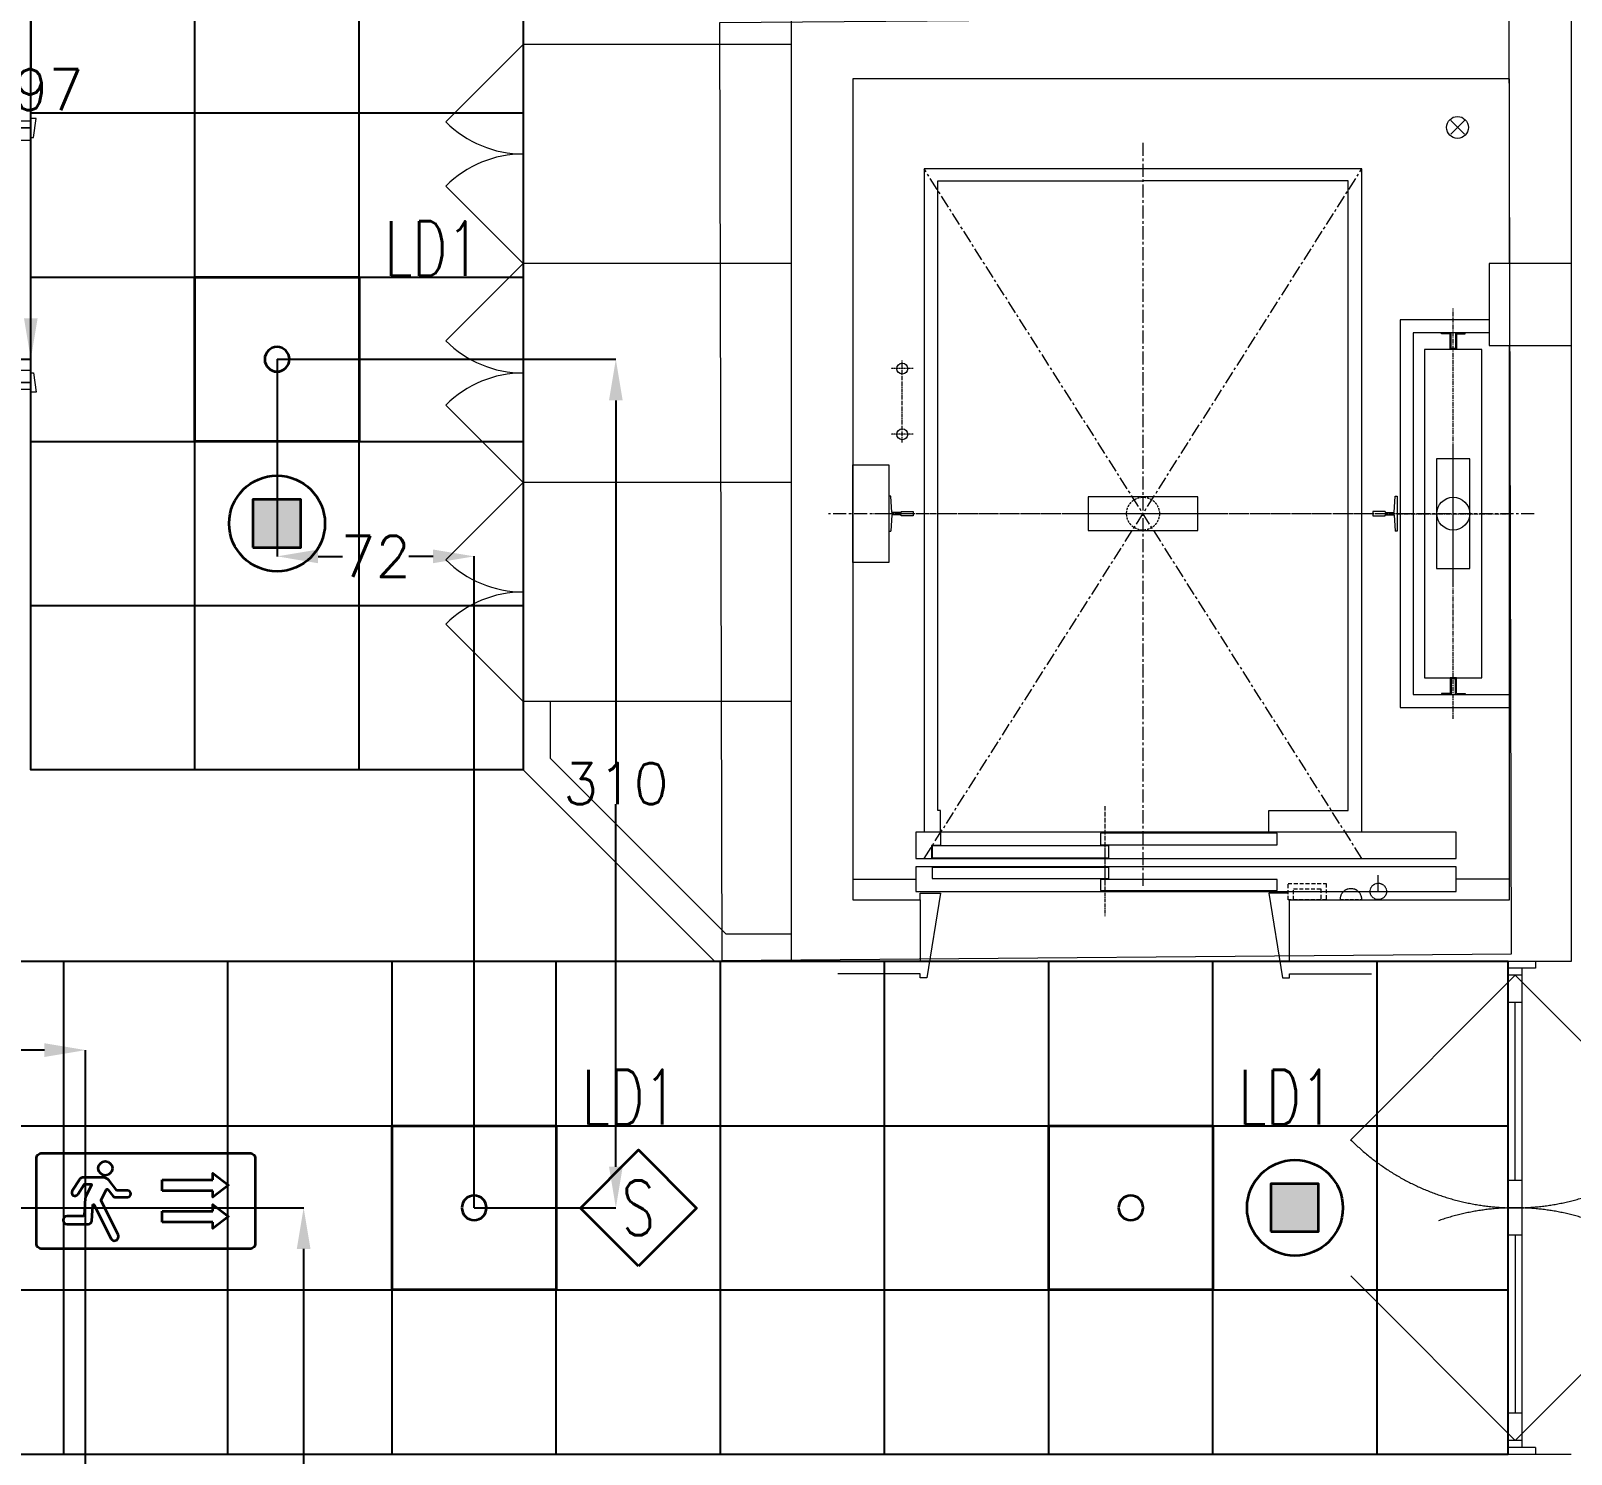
# Model space of a CAD drawing. Extents: x -12260 to 57327, y -29287 to 19916.
# Drawn here: x 43576 to 49206, y -2710 to 2490 of the extents above; entities that cross this region are included whole.
import ezdxf
from ezdxf.enums import TextEntityAlignment as Align

# ---------------------------------------------------------------- set-up
doc = ezdxf.new("R2010")
doc.units = 0
doc.header["$LTSCALE"] = 0.25
for name, pattern in [('01-First Floor$0$CENTERX2', [101.6, 63.5, -12.7, 12.7, -12.7]), ('01-First Floor$0$DASHED', [19.05, 12.7, -6.35]), ('01-First Floor$0$DASHED2', [9.525, 6.35, -3.175]), ('DASHDOT', [25.4, 12.7, -6.35, 0, -6.35])]:
    doc.linetypes.add(name, pattern=pattern)
for name, color, linetype, lineweight in [('01-First Floor$0$Aluminum', 251, 'Continuous', 5), ('01-First Floor$0$Axis', 251, '01-First Floor$0$CENTERX2', 5), ('01-First Floor$0$C-HYDR-CTCH', 251, 'Continuous', 5), ('01-First Floor$0$Cabin', 7, 'Continuous', 5), ('01-First Floor$0$LOADING', 253, 'Continuous', 5), ('01-First Floor$0$Notes', 1, 'Continuous', 5), ('01-First Floor$0$Structure', 251, 'Continuous', 5), ('01-First Floor$0$Tech', 169, '01-First Floor$0$DASHED2', 5), ('01-First Floor$0$Walls', 251, 'Continuous', 5), ('01-First Floor$0$Wooden Joinery', 251, 'Continuous', 5), ('E-DIM', 6, 'Continuous', 18), ('E-LITE-CIRC-NUMB', 6, 'Continuous', 25), ('E-LITE-CLNG', 150, 'Continuous', 35), ('E-LITE-CLNG-CNDT', 6, 'DASHDOT', 35), ('E-LITE-CTRL', 6, 'Continuous', 25), ('E-LITE-EXIT-CLNG @ 100', 3, 'Continuous', 35), ('E-LITE-EXIT-CTRL', 6, 'Continuous', 25), ('E-LITE-EXIT-IDEN', 6, 'Continuous', 25), ('E-LITE-IDEN', 6, 'Continuous', 25), ('F-ALRM-CLNG @ 100', 33, 'Continuous', 35), ('T-INTC-CLNG @ 100', 33, 'Continuous', 35), ('T-INTC-DEVC-NUMB', 2, 'Continuous', 25)]:
    doc.layers.add(name, color=color, linetype=linetype, lineweight=lineweight)
doc.layers.add('01-First Floor$0$FALSE CEILING', color=251, linetype='Continuous')
doc.styles.add('DC_SIMPLEX', font='SIMPLEX.shx', dxfattribs={"width": 0.7})
doc.styles.get("Standard").update_dxf_attribs({"font": 'romans.shx'})
doc.dimstyles.get("Standard").update_dxf_attribs({"dimtxt": 150, "dimasz": 150, "dimexe": 0.18, "dimexo": 0.0625, "dimgap": 0.09, "dimtad": 0, "dimtih": 1, "dimtoh": 1, "dimdec": 0, "dimlfac": 0.1, "dimzin": 0, "dimdsep": 46, "dimtxsty": 'Standard', "dimcen": 0.09, "dimclrd": 6, "dimadec": 0, "dimazin": 0, "dimtfac": 1, "dimtdec": 0, "dimtofl": 0, "dimtmove": 0, "dimatfit": 3, "dimfxl": 1, "dimtolj": 1, "dimtzin": 0, "dimarcsym": 0})

# ---------------------------------------------------------------- blocks, each defined once
blk = doc.blocks.new('01-First Floor$0$A$C72370EFE')
at = {"layer": '01-First Floor$0$Wooden Joinery'}
for p, q in [((-0.01, -0.04), (-0.02, -0.04)), ((-0.01, -0.03), (-0.01, -0.07)), ((0, -0.03), (-0.01, -0.03)), ((0.04, -0.03), (0.05, -0.03)), ((0.05, -0.03), (0.05, -0.07)), ((0.05, -0.04), (0.06, -0.04)), ((-0.05, -0.07), (-0.05, -0.16)), ((-0.03, -0.07), (-0.03, -0.16)), ((-0.01, -0.06), (-0.02, -0.06)), ((0, -0.07), (-0.01, -0.07)), ((0.04, -0.07), (0.05, -0.07)), ((0.05, -0.06), (0.06, -0.06)), ((0.07, -0.07), (0.07, -0.16)), ((0.09, -0.07), (0.09, -0.16)), ((-0.01, -0.17), (-0.02, -0.17)), ((-0.01, -0.19), (-0.02, -0.19)), ((-0.01, -0.17), (-0.01, -0.19)), ((0.05, -0.17), (0.06, -0.17)), ((0.05, -0.17), (0.05, -0.19)), ((0.05, -0.19), (0.06, -0.19))]:
    blk.add_line(p, q, dxfattribs=at)
for centre, radius, start, end in [((-0.02, -0.07), 0.03, 90, 180), ((0.06, -0.07), 0.03, 0, 90), ((-0.02, -0.07), 0.01, 90, 180), ((0.06, -0.07), 0.01, 0, 90), ((-0.02, -0.16), 0.03, 180, 270), ((-0.02, -0.16), 0.01, 180, 270), ((0.06, -0.16), 0.01, 270, 0), ((0.06, -0.16), 0.03, 270, 0)]:
    blk.add_arc(centre, radius, start, end, dxfattribs=at)
blk = doc.blocks.new('01-First Floor$0$A$C5DAD61B4')
at = {"layer": '01-First Floor$0$Wooden Joinery'}
for points in [[(80, 959.1), (80, 969.1), (10, 979.1), (10, 959.1)], [(940, 959.1), (940, 969.1), (1010, 979.1), (1010, 959.1)], [(70, 859.1), (70, 849.1), (0, 839.1), (0, 859.1)], [(120, 859.1), (120, 0), (80, 0), (80, 859.1)], [(950, 859.1), (950, 849.1), (1020, 839.1), (1020, 859.1)]]:
    blk.add_lwpolyline(points, close=True, dxfattribs=at)
for points in [[(45, 859.1), (45, 959.1), (20, 959.1), (20, 859.1), (45, 859.1)], [(45, 859.1), (80, 859.1), (80, 899.1), (90, 899.1), (90, 959.1), (45, 959.1), (45, 859.1)], [(975, 859.1), (940, 859.1), (940, 899.1), (930, 899.1), (930, 959.1), (975, 959.1), (975, 859.1)], [(975, 859.1), (975, 959.1), (1000, 959.1), (1000, 859.1), (975, 859.1)]]:
    blk.add_lwpolyline(points, dxfattribs=at)
blk.add_arc((80, 859.1), 860, 272.666, 0, dxfattribs=at)
at = {"layer": '01-First Floor$0$Wooden Joinery', "xscale": 999.9999999998854, "yscale": 999.9999999998854, "zscale": 999.9999999998854, "rotation": 180}
blk.add_blockref('01-First Floor$0$A$C72370EFE', (120, 0), dxfattribs=at)
blk = doc.blocks.new('01-First Floor$0$T127-1_B')
at = {"layer": '01-First Floor$0$Cabin'}
for p, q in [((78, 4), (82, 63.5)), ((44.5, 8), (44.5, 4)), ((44.5, 4), (78, 4)), ((44.5, -8), (44.5, -4)), ((44.5, -4), (78, -4)), ((78, -4), (82, -63.5))]:
    blk.add_line(p, q, dxfattribs=at)
at = {"layer": '01-First Floor$0$Cabin', "ltscale": 5}
for points in [[(82, 63.5), (89, 63.5), (89, -63.5), (82, -63.5)], [(44.5, 8), (0, 8), (0, -8), (44.5, -8)]]:
    blk.add_lwpolyline(points, dxfattribs=at)
blk = doc.blocks.new('01-First Floor$0$T127-1_B__1680')
at = {"layer": '01-First Floor$0$Axis'}
blk.add_line((-990, 0), (990, 0), dxfattribs=at)
at = {"layer": '01-First Floor$0$Notes', "xscale": -1}
blk.add_blockref('01-First Floor$0$T127-1_B', (-840, 0), dxfattribs=at)
at = {"layer": '01-First Floor$0$Notes'}
blk.add_blockref('01-First Floor$0$T127-1_B', (840, 0), dxfattribs=at)
blk = doc.blocks.new('01-First Floor$0$JIS5K')
at = {"layer": '01-First Floor$0$Cabin'}
for p, q in [((60.2, 8), (60.2, 11.2)), ((60.2, -8), (60.2, -11.2))]:
    blk.add_line(p, q, dxfattribs=at)
at = {"layer": '01-First Floor$0$Cabin', "ltscale": 5}
for points in [[(57, 11.2), (0, 11.2), (0, -11.2), (57, -11.2)], [(60.2, 8), (3.2, 8), (3.2, -8), (60.2, -8)], [(57, 11.2), (57, 43.5), (60.2, 43.5), (60.2, 11.2)], [(57, -11.2), (57, -43.5), (60.2, -43.5), (60.2, -11.2)]]:
    blk.add_lwpolyline(points, dxfattribs=at)
blk = doc.blocks.new('01-First Floor$0$JIS5K__1200')
at = {"layer": '01-First Floor$0$Axis'}
blk.add_line((-750, 0), (750, 0), dxfattribs=at)
at = {"layer": '01-First Floor$0$Notes', "xscale": -1}
blk.add_blockref('01-First Floor$0$JIS5K', (-600, 0), dxfattribs=at)
at = {"layer": '01-First Floor$0$Notes'}
blk.add_blockref('01-First Floor$0$JIS5K', (600, 0), dxfattribs=at)
blk = doc.blocks.new('01-First Floor$0$对重支撑1')
at = {"layer": '01-First Floor$0$Cabin'}
blk.add_lwpolyline([(1060, 178), (929, 178), (929, -178), (1060, -178)], close=True, dxfattribs=at).dxf.unprotected_set("ltscale", 0)
blk = doc.blocks.new('01-First Floor$0$井道平面图轿厢1轿厢地坎')
at = {"layer": '01-First Floor$0$Axis', "ltscale": 0.864}
blk.add_lwpolyline([(0, 96), (0, -192)], dxfattribs=at)
at = {"layer": '01-First Floor$0$Cabin', "ltscale": 5}
for points in [[(690, 0), (690, -96), (-1285, -96), (-1285, 0)], [(15, -3), (15, -46), (-630, -46), (-630, -3)], [(630, -50), (630, -93), (-15, -93), (-15, -50)]]:
    blk.add_lwpolyline(points, close=True, dxfattribs=at)
at = {"layer": '01-First Floor$0$Cabin'}
for points in [[(600, 0), (600, -48)], [(600, -48), (633, -48)], [(633, -48), (633, -96)]]:
    blk.add_lwpolyline(points, dxfattribs=at)
blk = doc.blocks.new('01-First Floor$0$层门地坎1')
at = {"layer": '01-First Floor$0$Axis', "ltscale": 0.81}
blk.add_lwpolyline([(0, 90), (0, -180)], dxfattribs=at)
at = {"layer": '01-First Floor$0$Cabin', "ltscale": 5}
for points in [[(690, 0), (690, -90), (-1285, -90), (-1285, 0)], [(15, -47), (15, -87), (-630, -87), (-630, -47)], [(630, -3), (630, -43), (-15, -43), (-15, -3)]]:
    blk.add_lwpolyline(points, close=True, dxfattribs=at)
blk = doc.blocks.new('01-First Floor$0$ME19011A-P')
for p, q in [((-0.425, 0), (0.425, 0)), ((-0.425, 0), (-0.425, -0.015)), ((0.425, 0), (0.425, -0.015)), ((-0.425, -0.015), (0.425, -0.015)), ((-0.3675, -0.0198), (-0.2325, -0.0198)), ((-0.3675, -0.0198), (-0.3675, -0.0399)), ((-0.3675, -0.0399), (-0.2325, -0.0399)), ((-0.36, -0.015), (-0.36, -0.0198)), ((-0.24, -0.015), (-0.24, -0.0198)), ((-0.2325, -0.0198), (-0.2325, -0.0399)), ((-0.15, -0.015), (-0.15, -0.04)), ((-0.15, -0.025), (0, -0.025)), ((-0.15, -0.04), (-0.1187, -0.04)), ((-0.0887, -0.04), (-0.0637, -0.04)), ((-0.0606, -0.0371), (-0.0787, -0.0432)), ((-0.0787, -0.0432), (-0.077, -0.0497)), ((-0.0582, -0.046), (-0.077, -0.0497)), ((-0.0402, -0.0312), (-0.0496, -0.0337)), ((-0.047, -0.0434), (-0.0376, -0.0409)), ((-0.0376, -0.0409), (-0.0402, -0.0312)), ((-0.0379, -0.04), (0, -0.04)), ((0, -0.015), (0, -0.04)), ((0.1, -0.015), (0.1, -0.045)), ((0.1, -0.035), (0.2, -0.035)), ((0.1, -0.045), (0.2, -0.045)), ((0.2, -0.045), (0.2, -0.015)), ((0.2818, -0.015), (0.2484, -0.015)), ((0.2484, -0.0243), (0.2484, -0.015)), ((0.2818, -0.0243), (0.2484, -0.0243)), ((0.2818, -0.0243), (0.2818, -0.015)), ((0.3211, -0.015), (0.2877, -0.015)), ((0.2877, -0.015), (0.2877, -0.0531)), ((0.3211, -0.0243), (0.2877, -0.0243)), ((0.2877, -0.0531), (0.3211, -0.0531)), ((0.3211, -0.0531), (0.3211, -0.015)), ((0.3623, -0.015), (0.3289, -0.015)), ((0.3289, -0.015), (0.3289, -0.0531)), ((0.3623, -0.0243), (0.3289, -0.0243)), ((0.3289, -0.0531), (0.3623, -0.0531)), ((0.3623, -0.0531), (0.3623, -0.015)), ((0.3682, -0.0243), (0.3682, -0.015)), ((0.3682, -0.015), (0.4016, -0.015)), ((0.3682, -0.0243), (0.4016, -0.0243)), ((0.4016, -0.0243), (0.4016, -0.015))]:
    blk.add_line(p, q)
blk.add_lwpolyline([(-0.1187, -0.0482), (-0.0887, -0.0482), (-0.0887, -0.0382), (-0.1187, -0.0382)], close=True)
at = {"color": 8, "const_width": 0.000601}
for points in [[(0.3044, -0.0531, -0.184574), (0.2977, -0.0636, -1.44364), (0.2961, -0.0581, -0.837915), (0.2969, -0.0664, -0.30536), (0.2839, -0.062, -1.584726), (0.2894, -0.0609, -0.253153), (0.2827, -0.0684, -0.874198), (0.2775, -0.0585, -0.915253), (0.2791, -0.0658, -0.223821), (0.2683, -0.0644, -1.703343), (0.272, -0.0597, -0.588962), (0.2621, -0.068, -0.717795), (0.2625, -0.0581, -0.983104), (0.2645, -0.0644, -0.326362), (0.2534, -0.0609, -0.758716), (0.2609, -0.0514, -0.906186), (0.2593, -0.0565, -0.189488), (0.2526, -0.0522, -0.7948), (0.2613, -0.0423, -1.223996), (0.2574, -0.047, -0.072149), (0.2534, -0.0403, -0.645886), (0.2609, -0.0324, -1.366917), (0.2574, -0.0371, -0.078415), (0.2542, -0.0308, -0.723006), (0.2613, -0.0256, -1.105484), (0.2582, -0.0292, -0.221197), (0.2566, -0.0243, -0.221197)], [(0.3456, -0.0531, 0.184574), (0.3523, -0.0636, 1.44364), (0.3539, -0.0581, 0.837915), (0.3531, -0.0664, 0.30536), (0.3661, -0.062, 1.584726), (0.3606, -0.0609, 0.253153), (0.3673, -0.0684, 0.874198), (0.3725, -0.0585, 0.915253), (0.3709, -0.0658, 0.223821), (0.3817, -0.0644, 1.703343), (0.378, -0.0597, 0.588962), (0.3879, -0.068, 0.717795), (0.3875, -0.0581, 0.983104), (0.3855, -0.0644, 0.326362), (0.3966, -0.0609, 0.758716), (0.3891, -0.0514, 0.906186), (0.3907, -0.0565, 0.189488), (0.3974, -0.0522, 0.7948), (0.3887, -0.0423, 1.223996), (0.3926, -0.047, 0.072149), (0.3966, -0.0403, 0.645886), (0.3891, -0.0324, 1.366917), (0.3926, -0.0371, 0.078415), (0.3958, -0.0308, 0.723006), (0.3887, -0.0256, 1.105484), (0.3918, -0.0292, 0.221197), (0.3934, -0.0243, 0.221197)]]:
    blk.add_lwpolyline(points, format="xyb", dxfattribs=at)
blk.add_circle((-0.0537, -0.04), 0.0075)
for centre, radius, start, end in [((-0.1037, -0.04), 0.01, 10.4593, 169.5407), ((-0.1037, -0.04), 0.0075, 14.0075, 165.9925), ((-0.0537, -0.04), 0.01, 45, 180)]:
    blk.add_arc(centre, radius, start, end)
blk = doc.blocks.new('01-First Floor$0$M.44.57.64')
at = {"layer": '01-First Floor$0$LOADING', "xscale": 1000.000000000002, "yscale": 1000.000000000002, "zscale": 1000.000000000002, "rotation": 225.9999036123427}
blk.add_blockref('01-First Floor$0$ME19011A-P', (-80806.9, 16720.7), dxfattribs=at)
blk = doc.blocks.new('01-First Floor')
at = {"layer": '01-First Floor$0$Aluminum'}
for p, q in [((48976, -2710), (48976, -910)), ((49076, -935), (48976, -935)), ((49026, -935), (49026, -2685)), ((49076, -910), (49076, -935)), ((49026, -960), (48976, -960)), ((49026, -1060), (48976, -1060)), ((49001, -1710), (49001, -1060)), ((49026, -1710), (48976, -1710)), ((49026, -1810), (48976, -1810)), ((49026, -1910), (48976, -1910)), ((49001, -1910), (49001, -2560)), ((49026, -2560), (48976, -2560)), ((49026, -2660), (48976, -2660)), ((49076, -2685), (48976, -2685)), ((49076, -2685), (49076, -2710))]:
    blk.add_line(p, q, dxfattribs=at)
at = {"layer": '01-First Floor$0$Aluminum', "linetype": '01-First Floor$0$DASHED', "ltscale": 300}
for p, q in [((49001, -960), (48400, -1561)), ((49001, -960), (49602, -1561)), ((49001, -2660), (48400, -2059)), ((49001, -2660), (49602, -2059))]:
    blk.add_line(p, q, dxfattribs=at)
for centre, start, end in [((49001, -960), 225, 315), ((49001, -2660), 45, 135)]:
    blk.add_arc(centre, 850, start, end, dxfattribs=at)
at = {"layer": '01-First Floor$0$Axis'}
blk.add_line((48570, 726), (48980, 726), dxfattribs=at)
at = {"layer": '01-First Floor$0$Axis', "ltscale": 3}
for points in [[(47641, -634), (47641, 2086)], [(48441, -534), (46841, 1986)], [(46841, -534), (48441, 1986)], [(49071, 726), (46491, 726)]]:
    blk.add_lwpolyline(points, dxfattribs=at)
at = {"layer": '01-First Floor$0$Axis', "ltscale": 0.24}
for points in [[(46801, 1256), (46721, 1256)], [(46801, 1016), (46721, 1016)]]:
    blk.add_lwpolyline(points, dxfattribs=at)
at = {"layer": '01-First Floor$0$Axis', "ltscale": 0.9}
blk.add_lwpolyline([(46761, 986), (46761, 1286)], dxfattribs=at)
at = {"layer": '01-First Floor$0$Axis', "ltscale": 1.5}
blk.add_lwpolyline([(47891, 726), (47391, 726)], dxfattribs=at)
at = {"layer": '01-First Floor$0$C-HYDR-CTCH', "elevation": 0, "flags": 128}
blk.add_lwpolyline([(46093.6, 2518.7), (46101.2, -906.2), (48987.5, -882.3), (48979.9, 2542.5), (46093.6, 2518.7)], dxfattribs=at)
at = {"layer": '01-First Floor$0$Cabin'}
for points in [[(48441, 1986), (46841, 1986)], [(46841, 1986), (46841, -438)], [(48441, 1986), (46841, 1986)], [(46841, 1986), (46841, -438)], [(48441, -438), (48441, 1986)], [(48441, -438), (48441, 1986)], [(46891, -358), (46891, 1942)], [(46891, 1942), (47641, 1942)], [(48391, 1942), (47641, 1942)], [(48391, -358), (48391, 1942)], [(48775, 476), (48775, 976)], [(46901, -358), (46891, -358)], [(46901, -438), (46901, -358)], [(48101, -438), (48101, -358)], [(48101, -358), (48391, -358)], [(46841, -438), (46811, -438)], [(46811, -438), (46811, -534)], [(46841, -438), (46811, -438)], [(46811, -438), (46811, -534)], [(48786, -438), (48441, -438)], [(48786, -438), (48441, -438)], [(48786, -534), (48786, -438)], [(48786, -534), (48786, -438)], [(46811, -534), (48786, -534)], [(46811, -534), (48786, -534)], [(46581, -609), (46811, -609)], [(48981, -609), (48786, -609)], [(46826, -685), (46826, -685), (46826, -660), (46901, -660), (46851, -970), (46826, -970), (46826, -955), (46526, -955)], [(48171, -660), (48101, -660), (48151, -970), (48176, -970), (48176, -955), (48476, -955)]]:
    blk.add_lwpolyline(points, dxfattribs=at)
at = {"layer": '01-First Floor$0$Cabin', "ltscale": 5}
for points in [[(48906, 1434.2), (48581, 1434.2), (48581, 17.8), (48981, 17.8)], [(48906, 1386.2), (48629, 1386.2), (48629, 65.8), (48981, 65.8)]]:
    blk.add_lwpolyline(points, dxfattribs=at)
blk.add_lwpolyline([(48880, 1326), (48670, 1326), (48670, 126), (48880, 126)], close=True, dxfattribs=at)
at = {"layer": '01-First Floor$0$Cabin'}
blk.add_lwpolyline([(48836, 926), (48714, 926), (48714, 526), (48836, 526)], close=True, dxfattribs=at)
at = {"layer": '01-First Floor$0$Cabin', "ltscale": 50}
blk.add_lwpolyline([(47441, 787), (47441, 665), (47841, 665), (47841, 787)], close=True, dxfattribs=at)
at = {"layer": '01-First Floor$0$Cabin'}
for centre, radius in [((46761, 1256), 20), ((46761, 1016), 20), ((48775, 726), 60)]:
    blk.add_circle(centre, radius, dxfattribs=at)
at = {"layer": '01-First Floor$0$FALSE CEILING', "linetype": 'Continuous'}
for p, q in [((44176, -210), (44176, 8610)), ((44776, -210), (44776, 8610)), ((43576, 2190), (45376, 2190)), ((43576, 1590), (45376, 1590)), ((43576, 990), (45376, 990)), ((43576, 390), (45376, 390)), ((43696.4, -2710), (43696.4, -910)), ((44296.4, -2710), (44296.4, -910)), ((44896.4, -2710), (44896.4, -910)), ((45496.4, -2710), (45496.4, -910)), ((46096.4, -2710), (46096.4, -910)), ((46696.4, -2710), (46696.4, -910)), ((47296.4, -2710), (47296.4, -910)), ((47896.4, -2710), (47896.4, -910)), ((48496.4, -2710), (48496.4, -910)), ((8296.4, -1510), (48976, -1510)), ((8296.4, -2110), (48976, -2110))]:
    blk.add_line(p, q, dxfattribs=at)
at = {"layer": '01-First Floor$0$FALSE CEILING'}
blk.add_lwpolyline([(45376, -210), (43576, -210), (43576, 8610), (45376, 8610)], close=True, dxfattribs=at)
blk.add_lwpolyline([(48976, -910), (8296.4, -910), (8296.4, -2710), (48976, -2710), (48976, -910)], dxfattribs=at)
at = {"layer": '01-First Floor$0$Notes'}
for p, q in [((48815.5, 2162.1), (48765.5, 2112.1)), ((48815.5, 2112.1), (48765.5, 2162.1))]:
    blk.add_line(p, q, dxfattribs=at)
blk.add_circle((48790.5, 2137.1), 40, dxfattribs=at)
at = {"layer": '01-First Floor$0$Structure'}
blk.add_line((48906, 1640), (48906, 1340), dxfattribs=at)
for points in [[(48981, 1640), (48981, 2315), (46581, 2315), (46581, -685), (46826, -685), (46826, -910), (46356, -910), (46356, 2540), (49206, 2540), (49206, -910), (48176, -910)], [(49206, 1640), (48906, 1640)], [(48176, -910), (48176, -685), (48981, -685), (48981, 1340)], [(48906, 1340), (49206, 1340)]]:
    blk.add_lwpolyline(points, dxfattribs=at)
at = {"layer": '01-First Floor$0$Tech', "ltscale": 0.36}
blk.add_lwpolyline([(48501, -654), (48501, -594)], dxfattribs=at)
at = {"layer": '01-First Floor$0$Tech', "ltscale": 9}
for points in [[(48171, -625), (48311, -625), (48311, -685), (48171, -685)], [(48191, -645), (48291, -645), (48291, -685), (48191, -685)]]:
    blk.add_lwpolyline(points, close=True, dxfattribs=at)
at = {"layer": '01-First Floor$0$Tech', "ltscale": 0.48}
blk.add_lwpolyline([(48361, -684), (48441, -684)], dxfattribs=at)
at = {"layer": '01-First Floor$0$Tech', "ltscale": 5}
blk.add_circle((47641, 726), 60, dxfattribs=at)
at = {"layer": '01-First Floor$0$Tech'}
blk.add_circle((48501, -654), 30, dxfattribs=at)
blk.add_arc((48401, -684), 40, 0, 180, dxfattribs=at)
at = {"layer": '01-First Floor$0$Walls'}
for p, q in [((45376, 2440), (45376, 4355)), ((46356, 2440), (45376, 2440)), ((45376, -210), (45376, 40)), ((45476, 40), (45376, 40)), ((45476, -168.6), (45476, 40)), ((45476, -168.6), (46117.4, -810)), ((45376, -210), (46076, -910)), ((46356, -810), (46117.4, -810)), ((46356, -910), (46076, -910)), ((44676, -2710), (49206, -2710))]:
    blk.add_line(p, q, dxfattribs=at)
at = {"layer": '01-First Floor$0$Wooden Joinery'}
for p, q in [((45093.2, 2157.2), (45376, 2440)), ((45376, 2440), (45376, 40)), ((45093.2, 1922.8), (45376, 1640)), ((45093.2, 1357.2), (45376, 1640)), ((46356, 1640), (45376, 1640)), ((45093.2, 1122.8), (45376, 840)), ((45093.2, 557.2), (45376, 840)), ((46356, 840), (45376, 840)), ((45093.2, 322.8), (45376, 40)), ((46356, 40), (45476, 40))]:
    blk.add_line(p, q, dxfattribs=at)
for centre, start, end in [((45376, 2440), 225, 270), ((45376, 1640), 90, 135), ((45376, 1640), 225, 270), ((45376, 840), 90, 135), ((45376, 840), 225, 270), ((45376, 40), 90, 135)]:
    blk.add_arc(centre, 400, start, end, dxfattribs=at)
at = {"layer": '01-First Floor$0$LOADING', "xscale": -1, "rotation": 45.9999036123427}
blk.add_blockref('01-First Floor$0$M.44.57.64', (4074.6, -67202.7, -0.1), dxfattribs=at)
at = {"layer": '01-First Floor$0$Notes', "xscale": -1, "rotation": 270.0000015352345}
blk.add_blockref('01-First Floor$0$JIS5K__1200', (48775, 726), dxfattribs=at)
at = {"layer": '01-First Floor$0$Notes', "yscale": -1, "rotation": 180}
for name in ['01-First Floor$0$对重支撑1', '01-First Floor$0$T127-1_B__1680']:
    blk.add_blockref(name, (47641, 726), dxfattribs=at)
at = {"layer": '01-First Floor$0$Notes', "xscale": -1}
for name, p in [('01-First Floor$0$井道平面图轿厢1轿厢地坎', (47501, -438)), ('01-First Floor$0$层门地坎1', (47501, -564))]:
    blk.add_blockref(name, p, dxfattribs=at)
at = {"layer": '01-First Floor$0$Wooden Joinery', "rotation": 270}
blk.add_blockref('01-First Floor$0$A$C5DAD61B4', (42616.9, 2180), dxfattribs=at)
blk = doc.blocks.new('*U19')
at = {"color": 9}
for p, q in [((0.603, -1.375), (0.603, -0.975)), ((0.603, -0.975), (2.447, -0.975)), ((2.447, -1.375), (0.603, -1.375)), ((0.603, -2.521), (0.603, -2.121)), ((0.603, -2.121), (2.447, -2.121)), ((2.447, -2.521), (0.603, -2.521))]:
    blk.add_line(p, q, dxfattribs=at)
blk.add_lwpolyline([(3.8, -3.5), (-3.8, -3.5, -0.414214), (-4, -3.3), (-4, -0.2, -0.414214), (-3.8, 0), (3.8, 0, -0.414214), (4, -0.2), (4, -3.3, -0.414214)], format="xyb", close=True)
blk.add_lwpolyline([(-2.489, -1.509), (-2.259, -1.15, -0.255575), (-2.236, -1.137), (-2.012, -1.137, -0.558794), (-1.989, -1.176), (-2.2, -1.596, 0.100171), (-2.213, -1.642), (-2.257, -2.278, -0.394397), (-2.283, -2.303), (-2.874, -2.303, 1), (-2.874, -2.598), (-2.108, -2.598, 0.394397), (-1.975, -2.473), (-1.936, -1.897, -0.766279), (-1.885, -1.887), (-1.278, -3.118, 1), (-1.014, -2.988), (-1.63, -1.738, -0.235619), (-1.63, -1.714), (-1.437, -1.332, -0.5506), (-1.392, -1.327), (-1.206, -1.567, 0.231482), (-1.111, -1.613), (-0.667, -1.613, 1), (-0.667, -1.372), (-1.039, -1.372, -0.231482), (-1.06, -1.362), (-1.345, -0.996, 0.231482), (-1.547, -0.897), (-2.316, -0.897, 0.255575), (-2.418, -0.952), (-2.691, -1.379, 1)], format="xyb", close=True, dxfattribs=at)
for points in [[(2.447, -0.975), (2.447, -0.738), (3.021, -1.175), (2.447, -1.612), (2.447, -1.375)], [(2.447, -2.121), (2.447, -1.884), (3.021, -2.321), (2.447, -2.758), (2.447, -2.521)]]:
    blk.add_lwpolyline(points, dxfattribs=at)
blk.add_circle((-1.481, -0.557), 0.257, dxfattribs=at)
at = {"layer": 'E-LITE-EXIT-CTRL', "style": 'DC_SIMPLEX', "width": 0.7, "flags": 8}
blk.add_attdef('CONTROL', (4.5, -6), '', height=2, rotation=360, dxfattribs=at)
at = {"layer": 'E-LITE-EXIT-IDEN', "style": 'DC_SIMPLEX', "width": 0.7, "flags": 8}
blk.add_attdef('TYPE', (4.5, 0.5), '', height=2, rotation=360, dxfattribs=at)
blk = doc.blocks.new('*U16')
blk.add_lwpolyline([(-300, 300), (-300, -300), (300, -300), (300, 300)], close=True)
blk.add_circle((0, 0), 45)
at = {"layer": 'E-LITE-CIRC-NUMB', "style": 'DC_SIMPLEX', "width": 0.7, "flags": 8}
blk.add_attdef('CIRCUIT', text='', height=200, rotation=0, dxfattribs=at).set_placement((-473.9, 300), align=Align.RIGHT)
at = {"layer": 'E-LITE-CTRL', "style": 'DC_SIMPLEX', "width": 0.7, "flags": 8}
blk.add_attdef('CONTROL', (1118.9, -935), '', height=200, rotation=360, dxfattribs=at)
at = {"layer": 'E-LITE-IDEN', "style": 'DC_SIMPLEX', "width": 0.7, "flags": 8}
blk.add_attdef('TYPE', (460.4, 457.6), '', height=200, rotation=360, dxfattribs=at)
blk = doc.blocks.new('A$C5CF53093')
blk.add_lwpolyline([(0, -212.1), (-212.1, 0), (0, 212.1), (212.1, 0)], close=True)
blk = doc.blocks.new('*U52')
at = {"xscale": 0.01, "yscale": 0.01, "zscale": 0.01}
blk.add_blockref('A$C5CF53093', (0.007, -0.007), dxfattribs=at)
at = {"color": 6, "style": 'DC_SIMPLEX', "width": 0.7, "flags": 8}
blk.add_attdef('TYPE', text='', height=2, rotation=360, dxfattribs=at).set_placement((0, 0), align=Align.MIDDLE_CENTER)
blk = doc.blocks.new('DC_PA-CL-Speaker')
blk.add_hatch(color=256).paths.add_polyline_path([(-0.883, -0.87), (0.865, -0.87), (0.865, 0.878), (-0.883, 0.878)])
blk.add_lwpolyline([(-0.883, -0.87), (0.865, -0.87), (0.865, 0.878), (-0.883, 0.878)], close=True)
blk.add_circle((0, 0), 1.75)
at = {"layer": 'T-INTC-DEVC-NUMB', "style": 'DC_SIMPLEX', "width": 0.7}
blk.add_attdef('DC_CONTROL', (3.364, 2.471), '', height=2, rotation=360, dxfattribs=at)
blk = doc.blocks.new('*D232')
at = {"layer": 'Defpoints', "color": 0}
for p in [(44476, 1290), (45196.4, 570), (45196.4, -1810)]:
    blk.add_point(p, dxfattribs=at)
at = {"layer": 'E-DIM', "color": 0, "lineweight": -2, "transparency": 16777216}
for p, q in [((44476, 1289.9), (44476, 569.8)), ((45196.4, -1809.9), (45196.4, 570.2))]:
    blk.add_line(p, q, dxfattribs=at)
at = {"layer": 'E-DIM', "color": 6, "lineweight": -2, "transparency": 16777216}
for p, q in [((44626, 570), (44714.7, 570)), ((45046.4, 570), (44957.7, 570))]:
    blk.add_line(p, q, dxfattribs=at)
at = {"layer": 'E-DIM', "color": 6, "transparency": 16777216}
for points in [[(44626, 595), (44626, 545), (44476, 570)], [(45046.4, 595), (45046.4, 545), (45196.4, 570)]]:
    blk.add_solid(points, dxfattribs=at)
at = {"layer": 'E-DIM', "color": 7, "transparency": 16777216, "insert": (44836.2, 570), "char_height": 150, "attachment_point": 5}
blk.add_mtext('\\A1;72', dxfattribs=at)
blk = doc.blocks.new('*D233')
at = {"layer": 'Defpoints', "color": 0}
for p in [(44476, 1290), (45196.4, -1810), (45714.3, -1810)]:
    blk.add_point(p, dxfattribs=at)
at = {"layer": 'E-DIM', "color": 0, "lineweight": -2, "transparency": 16777216}
for p, q in [((44476.1, 1290), (45714.5, 1290)), ((45196.5, -1810), (45714.5, -1810))]:
    blk.add_line(p, q, dxfattribs=at)
at = {"layer": 'E-DIM', "color": 6, "lineweight": -2, "transparency": 16777216}
for p, q in [((45714.3, 1140), (45714.3, -184.9)), ((45714.3, -1660), (45714.3, -335.1))]:
    blk.add_line(p, q, dxfattribs=at)
at = {"layer": 'E-DIM', "color": 6, "transparency": 16777216}
for points in [[(45689.3, 1140), (45739.3, 1140), (45714.3, 1290)], [(45689.3, -1660), (45739.3, -1660), (45714.3, -1810)]]:
    blk.add_solid(points, dxfattribs=at)
at = {"layer": 'E-DIM', "color": 7, "transparency": 16777216, "insert": (45714.3, -260), "char_height": 150, "attachment_point": 5}
blk.add_mtext('\\A1;310', dxfattribs=at)
blk = doc.blocks.new('*D255')
at = {"layer": 'Defpoints', "color": 0}
for p in [(42776, 3260), (42776.1, 1290.1), (43576, 1290.1)]:
    blk.add_point(p, dxfattribs=at)
at = {"layer": 'E-DIM', "color": 0, "lineweight": -2, "transparency": 16777216}
for p, q in [((42776.1, 3260), (43576.2, 3260)), ((42776.2, 1290.1), (43576.2, 1290.1))]:
    blk.add_line(p, q, dxfattribs=at)
at = {"layer": 'E-DIM', "color": 6, "lineweight": -2, "transparency": 16777216}
for p, q in [((43576, 3110), (43576, 2350.2)), ((43576, 1440.1), (43576, 2200))]:
    blk.add_line(p, q, dxfattribs=at)
at = {"layer": 'E-DIM', "color": 6, "transparency": 16777216}
for points in [[(43551, 3110), (43601, 3110), (43576, 3260)], [(43551, 1440.1), (43601, 1440.1), (43576, 1290.1)]]:
    blk.add_solid(points, dxfattribs=at)
at = {"layer": 'E-DIM', "color": 7, "transparency": 16777216, "insert": (43576, 2275.1), "char_height": 150, "attachment_point": 5}
blk.add_mtext('\\A1;197', dxfattribs=at)
blk = doc.blocks.new('*D176')
at = {"layer": 'Defpoints', "color": 0}
for p in [(42196.4, -1233.8), (42196.4, -1810), (43776, -4420)]:
    blk.add_point(p, dxfattribs=at)
at = {"layer": 'E-DIM', "color": 0, "lineweight": -2, "transparency": 16777216}
for p, q in [((42196.4, -1809.9), (42196.4, -1233.6)), ((43776, -4419.9), (43776, -1233.6))]:
    blk.add_line(p, q, dxfattribs=at)
at = {"layer": 'E-DIM', "color": 6, "lineweight": -2, "transparency": 16777216}
for p, q in [((42346.4, -1233.8), (42804, -1233.8)), ((43626, -1233.8), (43168.4, -1233.8))]:
    blk.add_line(p, q, dxfattribs=at)
at = {"layer": 'E-DIM', "color": 6, "transparency": 16777216}
for points in [[(42346.4, -1208.8), (42346.4, -1258.8), (42196.4, -1233.8)], [(43626, -1208.8), (43626, -1258.8), (43776, -1233.8)]]:
    blk.add_solid(points, dxfattribs=at)
at = {"layer": 'E-DIM', "color": 7, "transparency": 16777216, "insert": (42986.2, -1233.8), "char_height": 150, "attachment_point": 5}
blk.add_mtext('\\A1;158', dxfattribs=at)
blk = doc.blocks.new('*D177')
at = {"layer": 'Defpoints', "color": 0}
for p in [(42196.4, -1810), (43776, -4420), (44573.2, -4420)]:
    blk.add_point(p, dxfattribs=at)
at = {"layer": 'E-DIM', "color": 0, "lineweight": -2, "transparency": 16777216}
for p, q in [((42196.5, -1810), (44573.4, -1810)), ((43776, -4420), (44573.4, -4420))]:
    blk.add_line(p, q, dxfattribs=at)
at = {"layer": 'E-DIM', "color": 6, "lineweight": -2, "transparency": 16777216}
for p, q in [((44573.2, -1960), (44573.2, -3039.9)), ((44573.2, -4270), (44573.2, -3190.1))]:
    blk.add_line(p, q, dxfattribs=at)
at = {"layer": 'E-DIM', "color": 6, "transparency": 16777216}
for points in [[(44548.2, -1960), (44598.2, -1960), (44573.2, -1810)], [(44548.2, -4270), (44598.2, -4270), (44573.2, -4420)]]:
    blk.add_solid(points, dxfattribs=at)
at = {"layer": 'E-DIM', "color": 7, "transparency": 16777216, "insert": (44573.2, -3115), "char_height": 150, "attachment_point": 5}
blk.add_mtext('\\A1;261', dxfattribs=at)

msp = doc.modelspace()

# ---------------------------------------------------------------- block references
at = {"layer": 'E-LITE-CLNG'}
ref = msp.add_blockref('*U16', (44476, 1290), dxfattribs=dict(at, xscale=-1))
ref.add_attrib('TYPE', 'LD1', (44869.5, 1594.5), dxfattribs={"layer": 'E-LITE-IDEN', "height": 200, "rotation": 0, "style": 'DC_SIMPLEX', "width": 0.7, "flags": 8})
ref = msp.add_blockref('*U16', (45196.4, -1810), dxfattribs=dict(at, xscale=-1))
ref.add_attrib('TYPE', 'LD1', (45589.9, -1505.5), dxfattribs={"layer": 'E-LITE-IDEN', "height": 200, "rotation": 0, "style": 'DC_SIMPLEX', "width": 0.7, "flags": 8})
ref = msp.add_blockref('*U16', (47596.4, -1810), dxfattribs=dict(at, xscale=-1))
ref.add_attrib('TYPE', 'LD1', (47989.9, -1505.5), dxfattribs={"layer": 'E-LITE-IDEN', "height": 200, "rotation": 0, "style": 'DC_SIMPLEX', "width": 0.7, "flags": 8})
at = {"layer": 'E-LITE-CLNG-CNDT'}
msp.add_blockref('01-First Floor', (0, 0), dxfattribs=at)
at = {"layer": 'E-LITE-EXIT-CLNG @ 100', "xscale": 100, "yscale": 100, "zscale": 100}
msp.add_blockref('*U19', (43996.4, -1610, 0), dxfattribs=at)
at = {"layer": 'F-ALRM-CLNG @ 100', "xscale": 100, "yscale": 100, "zscale": 100}
msp.add_blockref('*U52', (45796.4, -1810, 0), dxfattribs=at).add_auto_attribs({'TYPE': 'S'})
at = {"layer": 'T-INTC-CLNG @ 100', "xscale": 100, "yscale": 100, "zscale": 100}
for p in [(44476, 690), (48196.4, -1810, 0)]:
    msp.add_blockref('DC_PA-CL-Speaker', p, dxfattribs=at)

# ---------------------------------------------------------------- dimensions: what is measured, and where the dimension line sits
at = {"layer": 'E-DIM'}
for base, p1, p2, picture, middle in [((43576, 1290.1), (42776, 3260), (42776.1, 1290.1), '*D255', (43576, 2275.1)), ((45714.3, -1810), (44476, 1290), (45196.4, -1810), '*D233', (45714.3, -260)), ((44573.2, -4420), (42196.4, -1810), (43776, -4420), '*D177', (44573.2, -3115))]:
    dim = msp.add_linear_dim(base=base, p1=p1, p2=p2, angle=90, dimstyle='Standard', override={"dimclrt": 7}, dxfattribs=at)
    dim.commit()
    dim.dimension.update_dxf_attribs({"geometry": picture, "text_midpoint": middle})
for base, p1, p2, picture, middle in [((45196.4, 570), (44476, 1290), (45196.4, -1810), '*D232', (44836.2, 570)), ((42196.4, -1233.8), (43776, -4420), (42196.4, -1810), '*D176', (42986.2, -1233.8))]:
    dim = msp.add_linear_dim(base=base, p1=p1, p2=p2, dimstyle='Standard', override={"dimclrt": 7}, dxfattribs=at)
    dim.commit()
    dim.dimension.update_dxf_attribs({"geometry": picture, "text_midpoint": middle})

doc.saveas('drawing.dxf')
